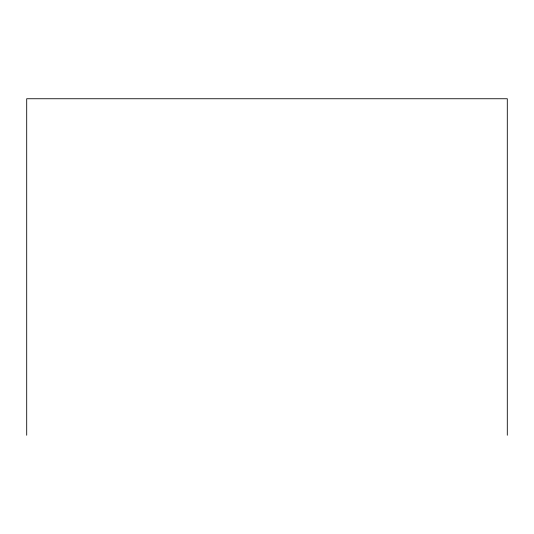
<?xml version="1.0" encoding="UTF-8"?>
<svg xmlns="http://www.w3.org/2000/svg" width="534" height="534" viewBox="0 0 534 534"><rect width="100%" height="100%" fill="white"/><g stroke="black" fill="none" stroke-linecap="round" stroke-linejoin="round"><path stroke-width="0.8" d="M507.3 435.257L507.3 98.743L26.7 98.743L26.7 435.257"/></g></svg>
